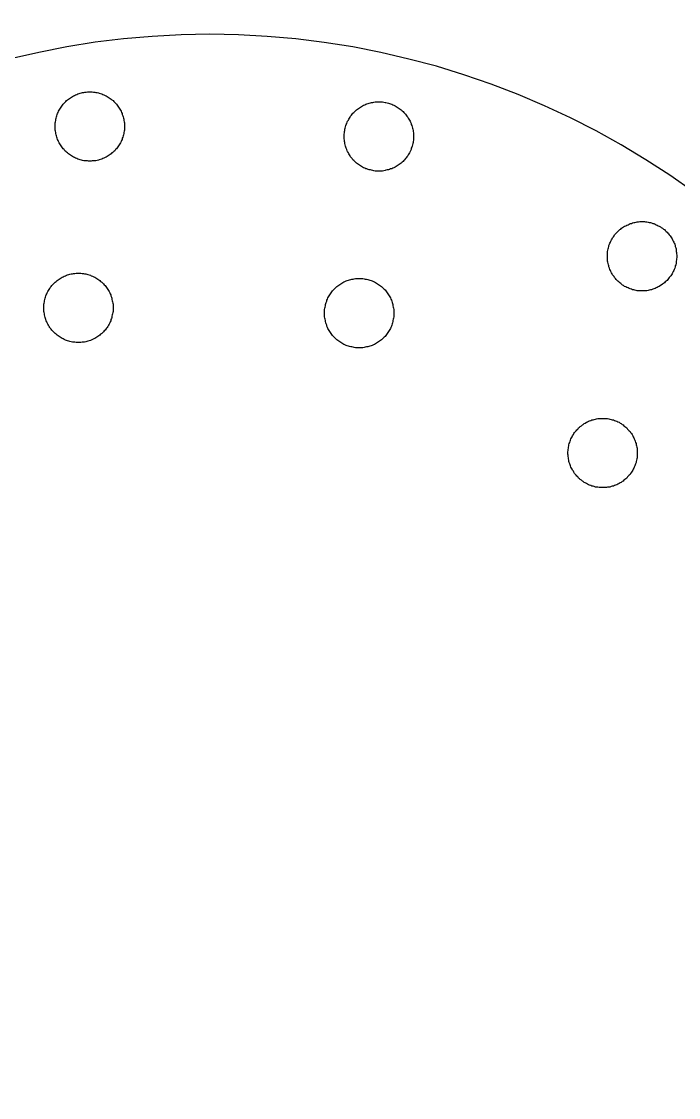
# Model space of a CAD drawing. Extents: x 1225654 to 1325654, y 924838 to 1022543.
# Drawn here: x 1303790 to 1304362, y 1002395 to 1003334 of the extents above; entities that cross this region are included whole.
import ezdxf

# ---------------------------------------------------------------- set-up
doc = ezdxf.new("R2010")
doc.units = 13

msp = doc.modelspace()

# ---------------------------------------------------------------- linework, layer by layer
msp.add_lwpolyline([(1260678.27, 924838.41), (1290630.06, 924838.41, 6.524121)], format="xyb", close=True)
msp.add_lwpolyline([(1260678.27, 924838.41), (1290630.06, 924838.41, 6.524121)], format="xyb", close=True)
msp.add_lwpolyline([(1304375.6, 1003185.46), (1304354.91, 1003199.86), (1304333.99, 1003213.35), (1304312.62, 1003226.43), (1304290.56, 1003238.55), (1304268.27, 1003249.81), (1304245.58, 1003260.38), (1304222.61, 1003270.32), (1304199.23, 1003279.3), (1304175.35, 1003287.41), (1304151.51, 1003294.84), (1304127.23, 1003301.13), (1304102.94, 1003306.96), (1304078.42, 1003311.7), (1304053.62, 1003315.53), (1304028.64, 1003318.67), (1304003.67, 1003320.9), (1303978.69, 1003322.27), (1303953.72, 1003322.73), (1303928.74, 1003322.27), (1303903.6, 1003320.9), (1303878.57, 1003318.67), (1303853.82, 1003315.76), (1303829.07, 1003311.93), (1303804.56, 1003306.96), (1303780.04, 1003301.36)])
for points in [[(1303849.13, 1003212.03), (1303847.99, 1003212.03), (1303847.08, 1003212.26), (1303845.99, 1003212.26), (1303844.85, 1003212.49), (1303843.93, 1003212.49), (1303842.85, 1003212.72), (1303841.93, 1003212.95), (1303840.79, 1003213.17), (1303839.87, 1003213.57), (1303838.79, 1003213.8), (1303837.87, 1003214.26), (1303836.73, 1003214.72), (1303835.82, 1003215.17), (1303834.96, 1003215.63), (1303834.05, 1003216.09), (1303833.13, 1003216.77), (1303832.22, 1003217.17), (1303831.36, 1003217.86), (1303830.45, 1003218.55), (1303829.76, 1003219.23), (1303828.84, 1003219.92), (1303828.22, 1003220.55), (1303827.3, 1003221.23), (1303826.62, 1003222.15), (1303825.93, 1003222.83), (1303825.24, 1003223.75), (1303824.62, 1003224.6), (1303824.16, 1003225.52), (1303823.47, 1003226.2), (1303823.02, 1003227.12), (1303822.33, 1003228.2), (1303821.87, 1003229.12), (1303821.42, 1003230.03), (1303821.02, 1003230.95), (1303820.79, 1003232.03), (1303820.33, 1003232.95), (1303820.1, 1003234.09), (1303819.87, 1003234.95), (1303819.64, 1003236.09), (1303819.42, 1003237.01), (1303819.19, 1003238.15), (1303818.96, 1003239.23), (1303818.96, 1003240.15), (1303818.96, 1003241.29), (1303818.96, 1003242.38), (1303818.96, 1003243.29), (1303818.96, 1003244.44), (1303818.96, 1003245.52), (1303819.19, 1003246.44), (1303819.42, 1003247.58), (1303819.64, 1003248.72), (1303819.87, 1003249.58), (1303820.1, 1003250.72), (1303820.33, 1003251.64), (1303820.79, 1003252.72), (1303821.02, 1003253.64), (1303821.42, 1003254.55), (1303821.87, 1003255.69), (1303822.33, 1003256.55), (1303823.02, 1003257.47), (1303823.47, 1003258.38), (1303824.16, 1003259.29), (1303824.62, 1003260.15), (1303825.24, 1003260.84), (1303825.93, 1003261.75), (1303826.62, 1003262.67), (1303827.3, 1003263.29), (1303828.22, 1003263.98), (1303828.84, 1003264.9), (1303829.76, 1003265.58), (1303830.45, 1003266.27), (1303831.36, 1003266.72), (1303832.22, 1003267.35), (1303833.13, 1003268.04), (1303834.05, 1003268.5), (1303834.96, 1003268.95), (1303835.82, 1003269.41), (1303836.73, 1003269.87), (1303837.87, 1003270.32), (1303838.79, 1003270.72), (1303839.87, 1003271.18), (1303840.79, 1003271.41), (1303841.93, 1003271.64), (1303842.85, 1003271.87), (1303843.93, 1003272.1), (1303844.85, 1003272.32), (1303845.99, 1003272.32), (1303847.08, 1003272.55), (1303847.99, 1003272.55), (1303849.13, 1003272.55), (1303850.22, 1003272.55), (1303851.13, 1003272.55), (1303852.28, 1003272.32), (1303853.42, 1003272.32), (1303854.28, 1003272.1), (1303855.42, 1003271.87), (1303856.56, 1003271.64), (1303857.42, 1003271.41), (1303858.56, 1003271.18), (1303859.48, 1003270.72), (1303860.39, 1003270.32), (1303861.48, 1003269.87), (1303862.39, 1003269.41), (1303863.31, 1003268.95), (1303864.22, 1003268.5), (1303865.08, 1003268.04), (1303865.99, 1003267.35), (1303866.91, 1003266.72), (1303867.82, 1003266.27), (1303868.45, 1003265.58), (1303869.36, 1003264.9), (1303870.05, 1003263.98), (1303870.96, 1003263.29), (1303871.59, 1003262.67), (1303872.28, 1003261.75), (1303872.96, 1003260.84), (1303873.65, 1003260.15), (1303874.11, 1003259.29), (1303874.79, 1003258.38), (1303875.19, 1003257.47), (1303875.88, 1003256.55), (1303876.34, 1003255.69), (1303876.79, 1003254.55), (1303877.25, 1003253.64), (1303877.48, 1003252.72), (1303877.94, 1003251.64), (1303878.17, 1003250.72), (1303878.39, 1003249.58), (1303878.79, 1003248.72), (1303878.79, 1003247.58), (1303879.02, 1003246.44), (1303879.25, 1003245.52), (1303879.25, 1003244.44), (1303879.25, 1003243.29), (1303879.25, 1003242.38), (1303879.25, 1003241.29), (1303879.25, 1003240.15), (1303879.25, 1003239.23), (1303879.02, 1003238.15), (1303878.79, 1003237.01), (1303878.79, 1003236.09), (1303878.39, 1003234.95), (1303878.17, 1003234.09), (1303877.94, 1003232.95), (1303877.48, 1003232.03), (1303877.25, 1003230.95), (1303876.79, 1003230.03), (1303876.34, 1003229.12), (1303875.88, 1003228.2), (1303875.19, 1003227.12), (1303874.79, 1003226.2), (1303874.11, 1003225.52), (1303873.65, 1003224.6), (1303872.96, 1003223.75), (1303872.28, 1003222.83), (1303871.59, 1003222.15), (1303870.96, 1003221.23), (1303870.05, 1003220.55), (1303869.36, 1003219.92), (1303868.45, 1003219.23), (1303867.82, 1003218.55), (1303866.91, 1003217.86), (1303865.99, 1003217.17), (1303865.08, 1003216.77), (1303864.22, 1003216.09), (1303863.31, 1003215.63), (1303862.39, 1003215.17), (1303861.48, 1003214.72), (1303860.39, 1003214.26), (1303859.48, 1003213.8), (1303858.56, 1003213.57), (1303857.42, 1003213.17), (1303856.56, 1003212.95), (1303855.42, 1003212.72), (1303854.28, 1003212.49), (1303853.42, 1003212.49), (1303852.28, 1003212.26), (1303851.13, 1003212.26), (1303850.22, 1003212.03), (1303849.13, 1003212.03), (1303849.13, 1003212.03)], [(1304101.11, 1003203.46), (1304100.19, 1003203.46), (1304099.11, 1003203.46), (1304097.96, 1003203.46), (1304096.82, 1003203.69), (1304095.96, 1003203.92), (1304094.82, 1003204.14), (1304093.91, 1003204.37), (1304092.82, 1003204.6), (1304091.91, 1003204.83), (1304090.76, 1003205.29), (1304089.85, 1003205.52), (1304088.99, 1003205.97), (1304087.85, 1003206.37), (1304086.93, 1003206.83), (1304086.02, 1003207.52), (1304085.16, 1003207.97), (1304084.25, 1003208.66), (1304083.33, 1003209.12), (1304082.42, 1003209.75), (1304081.79, 1003210.43), (1304080.88, 1003211.12), (1304080.19, 1003211.8), (1304079.5, 1003212.72), (1304078.59, 1003213.35), (1304077.96, 1003214.26), (1304077.28, 1003214.95), (1304076.59, 1003215.86), (1304076.13, 1003216.77), (1304075.45, 1003217.63), (1304075.05, 1003218.55), (1304074.59, 1003219.46), (1304073.9, 1003220.38), (1304073.45, 1003221.23), (1304073.22, 1003222.38), (1304072.76, 1003223.29), (1304072.3, 1003224.15), (1304072.08, 1003225.29), (1304071.85, 1003226.2), (1304071.62, 1003227.35), (1304071.45, 1003228.43), (1304071.22, 1003229.35), (1304071.22, 1003230.49), (1304070.99, 1003231.58), (1304070.99, 1003232.49), (1304070.99, 1003233.63), (1304070.99, 1003234.72), (1304070.99, 1003235.63), (1304071.22, 1003236.78), (1304071.22, 1003237.92), (1304071.45, 1003238.78), (1304071.62, 1003239.92), (1304071.85, 1003240.84), (1304072.08, 1003241.92), (1304072.3, 1003243.06), (1304072.76, 1003243.98), (1304073.22, 1003244.89), (1304073.45, 1003245.98), (1304073.9, 1003246.89), (1304074.59, 1003247.81), (1304075.05, 1003248.72), (1304075.45, 1003249.58), (1304076.13, 1003250.49), (1304076.59, 1003251.41), (1304077.28, 1003252.32), (1304077.96, 1003252.95), (1304078.59, 1003253.87), (1304079.5, 1003254.55), (1304080.19, 1003255.47), (1304080.88, 1003256.09), (1304081.79, 1003256.78), (1304082.42, 1003257.47), (1304083.33, 1003258.15), (1304084.25, 1003258.61), (1304085.16, 1003259.29), (1304086.02, 1003259.69), (1304086.93, 1003260.38), (1304087.85, 1003260.84), (1304088.99, 1003261.29), (1304089.85, 1003261.75), (1304090.76, 1003261.98), (1304091.91, 1003262.44), (1304092.82, 1003262.67), (1304093.91, 1003262.89), (1304094.82, 1003263.12), (1304095.96, 1003263.29), (1304096.82, 1003263.52), (1304097.96, 1003263.75), (1304099.11, 1003263.75), (1304100.19, 1003263.75), (1304101.11, 1003263.75), (1304102.25, 1003263.75), (1304103.39, 1003263.75), (1304104.25, 1003263.75), (1304105.39, 1003263.52), (1304106.54, 1003263.29), (1304107.39, 1003263.12), (1304108.54, 1003262.89), (1304109.45, 1003262.67), (1304110.59, 1003262.44), (1304111.45, 1003261.98), (1304112.59, 1003261.75), (1304113.51, 1003261.29), (1304114.37, 1003260.84), (1304115.28, 1003260.38), (1304116.2, 1003259.69), (1304117.11, 1003259.29), (1304117.97, 1003258.61), (1304118.88, 1003258.15), (1304119.8, 1003257.47), (1304120.71, 1003256.78), (1304121.4, 1003256.09), (1304122.25, 1003255.47), (1304122.94, 1003254.55), (1304123.62, 1003253.87), (1304124.31, 1003252.95), (1304125, 1003252.32), (1304125.62, 1003251.41), (1304126.31, 1003250.49), (1304126.77, 1003249.58), (1304127.45, 1003248.72), (1304127.91, 1003247.81), (1304128.37, 1003246.89), (1304128.77, 1003245.98), (1304129.23, 1003244.89), (1304129.45, 1003243.98), (1304129.91, 1003243.06), (1304130.14, 1003241.92), (1304130.6, 1003240.84), (1304130.83, 1003239.92), (1304131.05, 1003238.78), (1304131.05, 1003237.92), (1304131.28, 1003236.78), (1304131.28, 1003235.63), (1304131.51, 1003234.72), (1304131.51, 1003233.63), (1304131.51, 1003232.49), (1304131.28, 1003231.58), (1304131.28, 1003230.49), (1304131.05, 1003229.35), (1304131.05, 1003228.43), (1304130.83, 1003227.35), (1304130.6, 1003226.2), (1304130.14, 1003225.29), (1304129.91, 1003224.15), (1304129.45, 1003223.29), (1304129.23, 1003222.38), (1304128.77, 1003221.23), (1304128.37, 1003220.38), (1304127.91, 1003219.46), (1304127.45, 1003218.55), (1304126.77, 1003217.63), (1304126.31, 1003216.77), (1304125.62, 1003215.86), (1304125, 1003214.95), (1304124.31, 1003214.26), (1304123.62, 1003213.35), (1304122.94, 1003212.72), (1304122.25, 1003211.8), (1304121.4, 1003211.12), (1304120.71, 1003210.43), (1304119.8, 1003209.75), (1304118.88, 1003209.12), (1304117.97, 1003208.66), (1304117.11, 1003207.97), (1304116.2, 1003207.52), (1304115.28, 1003206.83), (1304114.37, 1003206.37), (1304113.51, 1003205.97), (1304112.59, 1003205.52), (1304111.45, 1003205.29), (1304110.59, 1003204.83), (1304109.45, 1003204.6), (1304108.54, 1003204.37), (1304107.39, 1003204.14), (1304106.54, 1003203.92), (1304105.39, 1003203.69), (1304104.25, 1003203.46), (1304103.39, 1003203.46), (1304102.25, 1003203.46), (1304101.11, 1003203.46), (1304101.11, 1003203.46)], [(1304330.62, 1003098.87), (1304329.71, 1003098.87), (1304328.62, 1003098.87), (1304327.48, 1003099.05), (1304326.56, 1003099.05), (1304325.42, 1003099.27), (1304324.34, 1003099.5), (1304323.42, 1003099.73), (1304322.28, 1003099.96), (1304321.42, 1003100.42), (1304320.28, 1003100.65), (1304319.36, 1003101.1), (1304318.45, 1003101.56), (1304317.36, 1003102.02), (1304316.45, 1003102.47), (1304315.53, 1003102.87), (1304314.62, 1003103.56), (1304313.76, 1003104.02), (1304312.85, 1003104.7), (1304312.16, 1003105.39), (1304311.25, 1003106.08), (1304310.39, 1003106.7), (1304309.7, 1003107.39), (1304309.02, 1003108.08), (1304308.1, 1003108.99), (1304307.42, 1003109.62), (1304306.79, 1003110.53), (1304306.33, 1003111.45), (1304305.65, 1003112.13), (1304304.96, 1003113.05), (1304304.5, 1003113.9), (1304304.05, 1003114.82), (1304303.42, 1003115.96), (1304303.19, 1003116.82), (1304302.73, 1003117.73), (1304302.28, 1003118.88), (1304301.82, 1003119.79), (1304301.59, 1003120.88), (1304301.36, 1003121.79), (1304301.13, 1003122.93), (1304300.9, 1003123.85), (1304300.68, 1003124.93), (1304300.68, 1003126.08), (1304300.45, 1003126.99), (1304300.45, 1003128.08), (1304300.45, 1003129.22), (1304300.45, 1003130.14), (1304300.45, 1003131.22), (1304300.68, 1003132.36), (1304300.68, 1003133.28), (1304300.9, 1003134.42), (1304301.13, 1003135.51), (1304301.36, 1003136.42), (1304301.59, 1003137.56), (1304301.82, 1003138.42), (1304302.28, 1003139.57), (1304302.73, 1003140.48), (1304303.19, 1003141.39), (1304303.42, 1003142.25), (1304304.05, 1003143.39), (1304304.5, 1003144.31), (1304304.96, 1003145.22), (1304305.65, 1003146.08), (1304306.33, 1003146.99), (1304306.79, 1003147.68), (1304307.42, 1003148.59), (1304308.1, 1003149.22), (1304309.02, 1003150.14), (1304309.7, 1003150.82), (1304310.39, 1003151.51), (1304311.25, 1003152.42), (1304312.16, 1003152.82), (1304312.85, 1003153.51), (1304313.76, 1003154.2), (1304314.62, 1003154.88), (1304315.53, 1003155.34), (1304316.45, 1003155.8), (1304317.36, 1003156.2), (1304318.45, 1003156.65), (1304319.36, 1003157.11), (1304320.28, 1003157.57), (1304321.42, 1003157.8), (1304322.28, 1003158.25), (1304323.42, 1003158.48), (1304324.34, 1003158.71), (1304325.42, 1003158.94), (1304326.56, 1003159.17), (1304327.48, 1003159.17), (1304328.62, 1003159.4), (1304329.71, 1003159.4), (1304330.62, 1003159.4), (1304331.76, 1003159.4), (1304332.85, 1003159.4), (1304333.77, 1003159.17), (1304334.91, 1003159.17), (1304335.99, 1003158.94), (1304336.91, 1003158.71), (1304338.05, 1003158.48), (1304338.97, 1003158.25), (1304340.05, 1003157.8), (1304340.97, 1003157.57), (1304342.11, 1003157.11), (1304342.97, 1003156.65), (1304343.88, 1003156.2), (1304344.8, 1003155.8), (1304345.71, 1003155.34), (1304346.8, 1003154.88), (1304347.48, 1003154.2), (1304348.4, 1003153.51), (1304349.31, 1003152.82), (1304350.17, 1003152.42), (1304350.85, 1003151.51), (1304351.77, 1003150.82), (1304352.45, 1003150.14), (1304353.14, 1003149.22), (1304353.77, 1003148.59), (1304354.45, 1003147.68), (1304355.14, 1003146.99), (1304355.83, 1003146.08), (1304356.28, 1003145.22), (1304356.97, 1003144.31), (1304357.37, 1003143.39), (1304357.83, 1003142.25), (1304358.28, 1003141.39), (1304358.74, 1003140.48), (1304359.2, 1003139.57), (1304359.43, 1003138.42), (1304359.65, 1003137.56), (1304360.11, 1003136.42), (1304360.34, 1003135.51), (1304360.57, 1003134.42), (1304360.57, 1003133.28), (1304360.8, 1003132.36), (1304360.8, 1003131.22), (1304360.97, 1003130.14), (1304360.97, 1003129.22), (1304360.97, 1003128.08), (1304360.8, 1003126.99), (1304360.8, 1003126.08), (1304360.57, 1003124.93), (1304360.57, 1003123.85), (1304360.34, 1003122.93), (1304360.11, 1003121.79), (1304359.65, 1003120.88), (1304359.43, 1003119.79), (1304359.2, 1003118.88), (1304358.74, 1003117.73), (1304358.28, 1003116.82), (1304357.83, 1003115.96), (1304357.37, 1003114.82), (1304356.97, 1003113.9), (1304356.28, 1003113.05), (1304355.83, 1003112.13), (1304355.14, 1003111.45), (1304354.45, 1003110.53), (1304353.77, 1003109.62), (1304353.14, 1003108.99), (1304352.45, 1003108.08), (1304351.77, 1003107.39), (1304350.85, 1003106.7), (1304350.17, 1003106.08), (1304349.31, 1003105.39), (1304348.4, 1003104.7), (1304347.48, 1003104.02), (1304346.8, 1003103.56), (1304345.71, 1003102.87), (1304344.8, 1003102.47), (1304343.88, 1003102.02), (1304342.97, 1003101.56), (1304342.11, 1003101.1), (1304340.97, 1003100.65), (1304340.05, 1003100.42), (1304338.97, 1003099.96), (1304338.05, 1003099.73), (1304336.91, 1003099.5), (1304335.99, 1003099.27), (1304334.91, 1003099.05), (1304333.77, 1003099.05), (1304332.85, 1003098.87), (1304331.76, 1003098.87), (1304330.62, 1003098.87), (1304330.62, 1003098.87)], [(1303839.25, 1003053.84), (1303838.1, 1003053.84), (1303837.19, 1003053.84), (1303836.05, 1003054.07), (1303834.96, 1003054.07), (1303834.05, 1003054.3), (1303832.9, 1003054.53), (1303831.82, 1003054.75), (1303830.9, 1003054.98), (1303829.76, 1003055.44), (1303828.84, 1003055.67), (1303827.99, 1003056.07), (1303826.84, 1003056.53), (1303825.93, 1003056.98), (1303825.02, 1003057.44), (1303824.16, 1003057.9), (1303823.24, 1003058.58), (1303822.33, 1003059.04), (1303821.42, 1003059.67), (1303820.56, 1003060.36), (1303819.87, 1003061.04), (1303818.96, 1003061.73), (1303818.27, 1003062.41), (1303817.41, 1003063.1), (1303816.73, 1003063.96), (1303816.04, 1003064.64), (1303815.36, 1003065.56), (1303814.67, 1003066.47), (1303814.27, 1003067.1), (1303813.59, 1003068.01), (1303813.13, 1003068.93), (1303812.44, 1003069.84), (1303811.99, 1003070.93), (1303811.53, 1003071.84), (1303811.07, 1003072.76), (1303810.84, 1003073.9), (1303810.44, 1003074.76), (1303810.21, 1003075.67), (1303809.99, 1003076.81), (1303809.76, 1003077.9), (1303809.53, 1003078.81), (1303809.3, 1003079.96), (1303809.07, 1003080.87), (1303809.07, 1003081.96), (1303809.07, 1003083.1), (1303809.07, 1003084.24), (1303809.07, 1003085.1), (1303809.07, 1003086.24), (1303809.07, 1003087.39), (1303809.3, 1003088.24), (1303809.53, 1003089.39), (1303809.76, 1003090.3), (1303809.99, 1003091.44), (1303810.21, 1003092.53), (1303810.44, 1003093.45), (1303810.84, 1003094.59), (1303811.07, 1003095.45), (1303811.53, 1003096.36), (1303811.99, 1003097.27), (1303812.44, 1003098.42), (1303813.13, 1003099.27), (1303813.59, 1003100.19), (1303814.27, 1003101.1), (1303814.67, 1003102.02), (1303815.36, 1003102.65), (1303816.04, 1003103.56), (1303816.73, 1003104.25), (1303817.41, 1003105.16), (1303818.27, 1003105.85), (1303818.96, 1003106.48), (1303819.87, 1003107.16), (1303820.56, 1003107.85), (1303821.42, 1003108.53), (1303822.33, 1003109.22), (1303823.24, 1003109.85), (1303824.16, 1003110.3), (1303825.02, 1003110.76), (1303825.93, 1003111.22), (1303826.84, 1003111.68), (1303827.99, 1003112.13), (1303828.84, 1003112.59), (1303829.76, 1003112.82), (1303830.9, 1003113.22), (1303831.82, 1003113.45), (1303832.9, 1003113.68), (1303834.05, 1003113.9), (1303834.96, 1003114.13), (1303836.05, 1003114.13), (1303837.19, 1003114.36), (1303838.1, 1003114.36), (1303839.25, 1003114.36), (1303840.33, 1003114.36), (1303841.25, 1003114.36), (1303842.39, 1003114.13), (1303843.48, 1003114.13), (1303844.39, 1003113.9), (1303845.53, 1003113.68), (1303846.62, 1003113.45), (1303847.53, 1003113.22), (1303848.68, 1003112.82), (1303849.59, 1003112.59), (1303850.45, 1003112.13), (1303851.59, 1003111.68), (1303852.5, 1003111.22), (1303853.42, 1003110.76), (1303854.28, 1003110.3), (1303855.19, 1003109.85), (1303856.11, 1003109.22), (1303857.02, 1003108.53), (1303857.88, 1003107.85), (1303858.56, 1003107.16), (1303859.48, 1003106.48), (1303860.16, 1003105.85), (1303861.02, 1003105.16), (1303861.71, 1003104.25), (1303862.39, 1003103.56), (1303863.08, 1003102.65), (1303863.76, 1003102.02), (1303864.22, 1003101.1), (1303864.85, 1003100.19), (1303865.31, 1003099.27), (1303865.99, 1003098.42), (1303866.45, 1003097.27), (1303866.91, 1003096.36), (1303867.36, 1003095.45), (1303867.59, 1003094.59), (1303867.99, 1003093.45), (1303868.22, 1003092.53), (1303868.45, 1003091.44), (1303868.68, 1003090.3), (1303868.91, 1003089.39), (1303869.14, 1003088.24), (1303869.36, 1003087.39), (1303869.36, 1003086.24), (1303869.36, 1003085.1), (1303869.36, 1003084.24), (1303869.36, 1003083.1), (1303869.36, 1003081.96), (1303869.36, 1003080.87), (1303869.14, 1003079.96), (1303868.91, 1003078.81), (1303868.68, 1003077.9), (1303868.45, 1003076.81), (1303868.22, 1003075.67), (1303867.99, 1003074.76), (1303867.59, 1003073.9), (1303867.36, 1003072.76), (1303866.91, 1003071.84), (1303866.45, 1003070.93), (1303865.99, 1003069.84), (1303865.31, 1003068.93), (1303864.85, 1003068.01), (1303864.22, 1003067.1), (1303863.76, 1003066.47), (1303863.08, 1003065.56), (1303862.39, 1003064.64), (1303861.71, 1003063.96), (1303861.02, 1003063.1), (1303860.16, 1003062.41), (1303859.48, 1003061.73), (1303858.56, 1003061.04), (1303857.88, 1003060.36), (1303857.02, 1003059.67), (1303856.11, 1003059.04), (1303855.19, 1003058.58), (1303854.28, 1003057.9), (1303853.42, 1003057.44), (1303852.5, 1003056.98), (1303851.59, 1003056.53), (1303850.45, 1003056.07), (1303849.59, 1003055.67), (1303848.68, 1003055.44), (1303847.53, 1003054.98), (1303846.62, 1003054.75), (1303845.53, 1003054.53), (1303844.39, 1003054.3), (1303843.48, 1003054.07), (1303842.39, 1003054.07), (1303841.25, 1003053.84), (1303840.33, 1003053.84), (1303839.25, 1003053.84), (1303839.25, 1003053.84)], [(1304084.02, 1003049.33), (1304082.88, 1003049.33), (1304082.02, 1003049.33), (1304080.88, 1003049.33), (1304079.73, 1003049.55), (1304078.82, 1003049.78), (1304077.73, 1003050.01), (1304076.82, 1003050.24), (1304075.68, 1003050.47), (1304074.59, 1003050.7), (1304073.68, 1003051.15), (1304072.76, 1003051.38), (1304071.62, 1003051.84), (1304070.76, 1003052.3), (1304069.85, 1003052.7), (1304068.93, 1003053.38), (1304068.02, 1003053.84), (1304067.16, 1003054.53), (1304066.25, 1003054.98), (1304065.33, 1003055.67), (1304064.65, 1003056.3), (1304063.79, 1003056.98), (1304063.1, 1003057.67), (1304062.19, 1003058.58), (1304061.5, 1003059.27), (1304060.82, 1003060.13), (1304060.19, 1003060.81), (1304059.5, 1003061.73), (1304059.05, 1003062.64), (1304058.36, 1003063.5), (1304057.9, 1003064.41), (1304057.22, 1003065.33), (1304056.82, 1003066.24), (1304056.36, 1003067.1), (1304055.9, 1003068.24), (1304055.67, 1003069.16), (1304055.22, 1003070.3), (1304054.99, 1003071.16), (1304054.76, 1003072.3), (1304054.53, 1003073.21), (1304054.3, 1003074.3), (1304054.07, 1003075.21), (1304053.84, 1003076.36), (1304053.84, 1003077.5), (1304053.84, 1003078.36), (1304053.84, 1003079.5), (1304053.84, 1003080.64), (1304053.84, 1003081.5), (1304053.84, 1003082.64), (1304054.07, 1003083.79), (1304054.3, 1003084.64), (1304054.53, 1003085.79), (1304054.76, 1003086.93), (1304054.99, 1003087.84), (1304055.22, 1003088.93), (1304055.67, 1003089.84), (1304055.9, 1003090.76), (1304056.36, 1003091.84), (1304056.82, 1003092.76), (1304057.22, 1003093.67), (1304057.9, 1003094.59), (1304058.36, 1003095.45), (1304059.05, 1003096.36), (1304059.5, 1003097.27), (1304060.19, 1003098.19), (1304060.82, 1003098.87), (1304061.5, 1003099.73), (1304062.19, 1003100.42), (1304063.1, 1003101.33), (1304063.79, 1003102.02), (1304064.65, 1003102.65), (1304065.33, 1003103.33), (1304066.25, 1003104.02), (1304067.16, 1003104.48), (1304068.02, 1003105.16), (1304068.93, 1003105.62), (1304069.85, 1003106.25), (1304070.76, 1003106.7), (1304071.62, 1003107.16), (1304072.76, 1003107.62), (1304073.68, 1003107.85), (1304074.59, 1003108.3), (1304075.68, 1003108.53), (1304076.82, 1003108.76), (1304077.73, 1003109.22), (1304078.82, 1003109.22), (1304079.73, 1003109.45), (1304080.88, 1003109.62), (1304082.02, 1003109.62), (1304082.88, 1003109.62), (1304084.02, 1003109.62), (1304085.16, 1003109.62), (1304086.02, 1003109.62), (1304087.16, 1003109.62), (1304088.31, 1003109.45), (1304089.22, 1003109.22), (1304090.31, 1003109.22), (1304091.45, 1003108.76), (1304092.36, 1003108.53), (1304093.45, 1003108.3), (1304094.36, 1003107.85), (1304095.28, 1003107.62), (1304096.42, 1003107.16), (1304097.28, 1003106.7), (1304098.19, 1003106.25), (1304099.11, 1003105.62), (1304100.02, 1003105.16), (1304100.88, 1003104.48), (1304101.79, 1003104.02), (1304102.71, 1003103.33), (1304103.39, 1003102.65), (1304104.25, 1003102.02), (1304104.94, 1003101.33), (1304105.85, 1003100.42), (1304106.54, 1003099.73), (1304107.17, 1003098.87), (1304107.85, 1003098.19), (1304108.54, 1003097.27), (1304108.99, 1003096.36), (1304109.68, 1003095.45), (1304110.14, 1003094.59), (1304110.77, 1003093.67), (1304111.22, 1003092.76), (1304111.68, 1003091.84), (1304112.14, 1003090.76), (1304112.37, 1003089.84), (1304112.82, 1003088.93), (1304113.05, 1003087.84), (1304113.28, 1003086.93), (1304113.51, 1003085.79), (1304113.74, 1003084.64), (1304113.97, 1003083.79), (1304114.19, 1003082.64), (1304114.19, 1003081.5), (1304114.19, 1003080.64), (1304114.19, 1003079.5), (1304114.19, 1003078.36), (1304114.19, 1003077.5), (1304114.19, 1003076.36), (1304113.97, 1003075.21), (1304113.74, 1003074.3), (1304113.51, 1003073.21), (1304113.28, 1003072.3), (1304113.05, 1003071.16), (1304112.82, 1003070.3), (1304112.37, 1003069.16), (1304112.14, 1003068.24), (1304111.68, 1003067.1), (1304111.22, 1003066.24), (1304110.77, 1003065.33), (1304110.14, 1003064.41), (1304109.68, 1003063.5), (1304108.99, 1003062.64), (1304108.54, 1003061.73), (1304107.85, 1003060.81), (1304107.17, 1003060.13), (1304106.54, 1003059.27), (1304105.85, 1003058.58), (1304104.94, 1003057.67), (1304104.25, 1003056.98), (1304103.39, 1003056.3), (1304102.71, 1003055.67), (1304101.79, 1003054.98), (1304100.88, 1003054.53), (1304100.02, 1003053.84), (1304099.11, 1003053.38), (1304098.19, 1003052.7), (1304097.28, 1003052.3), (1304096.42, 1003051.84), (1304095.28, 1003051.38), (1304094.36, 1003051.15), (1304093.45, 1003050.7), (1304092.36, 1003050.47), (1304091.45, 1003050.24), (1304090.31, 1003050.01), (1304089.22, 1003049.78), (1304088.31, 1003049.55), (1304087.16, 1003049.33), (1304086.02, 1003049.33), (1304085.16, 1003049.33), (1304084.02, 1003049.33), (1304084.02, 1003049.33)], [(1304296.45, 1002927.42), (1304295.3, 1002927.42), (1304294.16, 1002927.42), (1304293.25, 1002927.42), (1304292.16, 1002927.6), (1304291.02, 1002927.82), (1304290.1, 1002927.82), (1304289.02, 1002928.28), (1304288.1, 1002928.51), (1304286.96, 1002928.74), (1304286.04, 1002929.2), (1304284.96, 1002929.42), (1304284.04, 1002929.88), (1304283.13, 1002930.34), (1304282.22, 1002930.8), (1304281.13, 1002931.42), (1304280.22, 1002931.88), (1304279.3, 1002932.57), (1304278.62, 1002933.03), (1304277.76, 1002933.71), (1304276.84, 1002934.4), (1304276.16, 1002935.03), (1304275.24, 1002935.71), (1304274.61, 1002936.63), (1304273.93, 1002937.31), (1304273.24, 1002938.17), (1304272.56, 1002938.85), (1304271.87, 1002939.77), (1304271.24, 1002940.68), (1304270.79, 1002941.6), (1304270.1, 1002942.45), (1304269.64, 1002943.37), (1304269.19, 1002944.28), (1304268.73, 1002945.2), (1304268.27, 1002946.28), (1304267.87, 1002947.2), (1304267.64, 1002948.11), (1304267.19, 1002949.2), (1304266.96, 1002950.11), (1304266.73, 1002951.26), (1304266.5, 1002952.4), (1304266.5, 1002953.26), (1304266.27, 1002954.4), (1304266.27, 1002955.54), (1304266.04, 1002956.4), (1304266.04, 1002957.54), (1304266.04, 1002958.69), (1304266.27, 1002959.6), (1304266.27, 1002960.69), (1304266.5, 1002961.83), (1304266.5, 1002962.74), (1304266.73, 1002963.83), (1304266.96, 1002964.74), (1304267.19, 1002965.89), (1304267.64, 1002966.74), (1304267.87, 1002967.89), (1304268.27, 1002968.8), (1304268.73, 1002969.94), (1304269.19, 1002970.8), (1304269.64, 1002971.72), (1304270.1, 1002972.63), (1304270.79, 1002973.54), (1304271.24, 1002974.4), (1304271.87, 1002975.32), (1304272.56, 1002976.23), (1304273.24, 1002976.92), (1304273.93, 1002977.77), (1304274.61, 1002978.46), (1304275.24, 1002979.37), (1304276.16, 1002980.06), (1304276.84, 1002980.75), (1304277.76, 1002981.37), (1304278.62, 1002982.06), (1304279.3, 1002982.52), (1304280.22, 1002983.2), (1304281.13, 1002983.66), (1304282.22, 1002984.35), (1304283.13, 1002984.75), (1304284.04, 1002985.2), (1304284.96, 1002985.66), (1304286.04, 1002985.89), (1304286.96, 1002986.35), (1304288.1, 1002986.57), (1304289.02, 1002986.8), (1304290.1, 1002987.03), (1304291.02, 1002987.26), (1304292.16, 1002987.49), (1304293.25, 1002987.72), (1304294.16, 1002987.72), (1304295.3, 1002987.72), (1304296.45, 1002987.72), (1304297.3, 1002987.72), (1304298.45, 1002987.72), (1304299.59, 1002987.72), (1304300.45, 1002987.49), (1304301.59, 1002987.26), (1304302.73, 1002987.03), (1304303.65, 1002986.8), (1304304.73, 1002986.57), (1304305.65, 1002986.35), (1304306.79, 1002985.89), (1304307.65, 1002985.66), (1304308.56, 1002985.2), (1304309.7, 1002984.75), (1304310.62, 1002984.35), (1304311.48, 1002983.66), (1304312.39, 1002983.2), (1304313.31, 1002982.52), (1304314.22, 1002982.06), (1304314.85, 1002981.37), (1304315.76, 1002980.75), (1304316.68, 1002980.06), (1304317.36, 1002979.37), (1304317.99, 1002978.46), (1304318.68, 1002977.77), (1304319.59, 1002976.92), (1304320.28, 1002976.23), (1304320.73, 1002975.32), (1304321.42, 1002974.4), (1304322.05, 1002973.54), (1304322.51, 1002972.63), (1304322.96, 1002971.72), (1304323.42, 1002970.8), (1304323.88, 1002969.94), (1304324.34, 1002968.8), (1304324.79, 1002967.89), (1304325.02, 1002966.74), (1304325.42, 1002965.89), (1304325.65, 1002964.74), (1304325.88, 1002963.83), (1304326.11, 1002962.74), (1304326.34, 1002961.83), (1304326.34, 1002960.69), (1304326.56, 1002959.6), (1304326.56, 1002958.69), (1304326.56, 1002957.54), (1304326.56, 1002956.4), (1304326.56, 1002955.54), (1304326.34, 1002954.4), (1304326.34, 1002953.26), (1304326.11, 1002952.4), (1304325.88, 1002951.26), (1304325.65, 1002950.11), (1304325.42, 1002949.2), (1304325.02, 1002948.11), (1304324.79, 1002947.2), (1304324.34, 1002946.28), (1304323.88, 1002945.2), (1304323.42, 1002944.28), (1304322.96, 1002943.37), (1304322.51, 1002942.45), (1304322.05, 1002941.6), (1304321.42, 1002940.68), (1304320.73, 1002939.77), (1304320.28, 1002938.85), (1304319.59, 1002938.17), (1304318.68, 1002937.31), (1304317.99, 1002936.63), (1304317.36, 1002935.71), (1304316.68, 1002935.03), (1304315.76, 1002934.4), (1304314.85, 1002933.71), (1304314.22, 1002933.03), (1304313.31, 1002932.57), (1304312.39, 1002931.88), (1304311.48, 1002931.42), (1304310.62, 1002930.8), (1304309.7, 1002930.34), (1304308.56, 1002929.88), (1304307.65, 1002929.42), (1304306.79, 1002929.2), (1304305.65, 1002928.74), (1304304.73, 1002928.51), (1304303.65, 1002928.28), (1304302.73, 1002927.82), (1304301.59, 1002927.82), (1304300.45, 1002927.6), (1304299.59, 1002927.42), (1304298.45, 1002927.42), (1304297.3, 1002927.42), (1304296.45, 1002927.42), (1304296.45, 1002927.42)]]:
    msp.add_lwpolyline(points, close=True)

doc.saveas('drawing.dxf')
